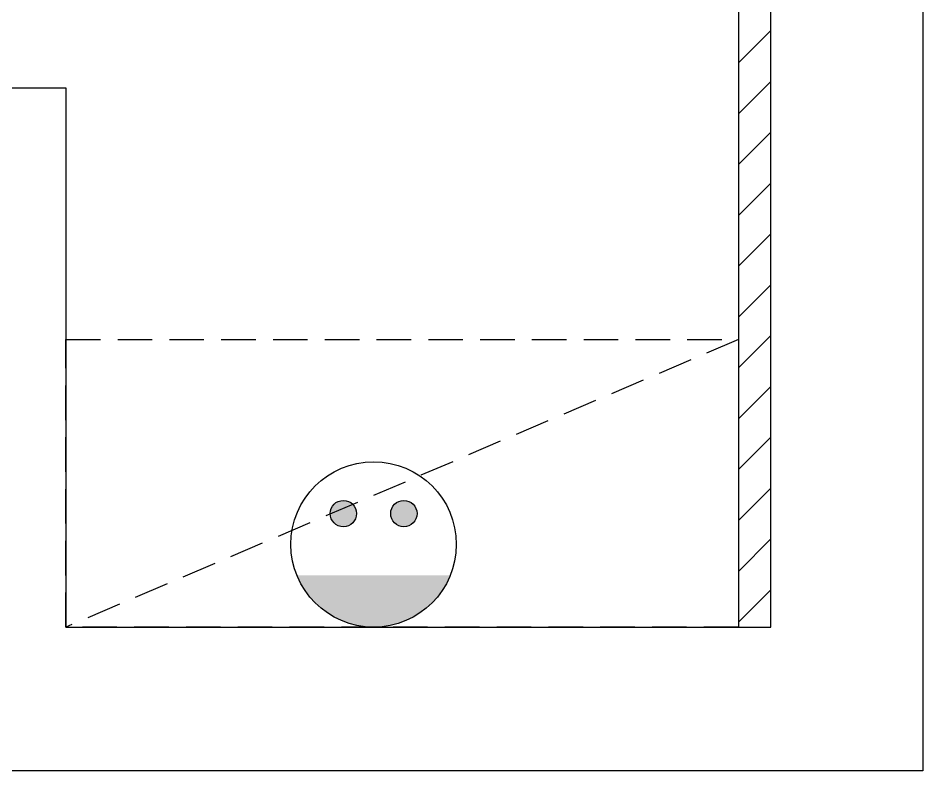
# Model space of a CAD drawing. Header units: millimetres. Extents: x 389217 to 432717, y 56032 to 85056.
# Drawn here: x 424894 to 426153, y 58252 to 59299 of the extents above; entities that cross this region are included whole.
import ezdxf

# ---------------------------------------------------------------- set-up
doc = ezdxf.new("R2010")
doc.units = ezdxf.units.MM
doc.header["$LTSCALE"] = 60
doc.linetypes.add('DH-HID2', pattern=[1.2, 0.8, -0.4])
for name, color, linetype in [('2CONTINUOUS', 2, 'Continuous'), ('3.기호.계단선', 30, 'Continuous'), ('FU-FURM', 6, 'DH-HID2'), ('설비', 140, 'Continuous')]:
    doc.layers.add(name, color=color, linetype=linetype)

# ---------------------------------------------------------------- blocks, each defined once
blk = doc.blocks.new('vudauseh')
at = {"layer": '2CONTINUOUS'}
blk.add_lwpolyline([(388124.9, 76924), (388324.9, 76924), (388324.9, 76758), (389814.9, 76758), (389814.9, 78190), (389814.9, 78190), (389784.9, 78190), (389784.9, 78390), (389974.9, 78390), (389974.9, 76517), (393308.9, 76517), (393308.9, 77260), (393548.9, 77260), (393548.9, 76510), (394528.9, 76510), (394528.9, 77390), (394740.5, 77390), (394740.5, 76310), (389774.9, 76310), (389774.9, 76558), (388124.9, 76558), (388124.9, 76924)], dxfattribs=at)
blk = doc.blocks.new('cjswjdeh')
at = {"layer": '3.기호.계단선'}
h = blk.add_hatch(dxfattribs=at)
h.set_pattern_fill('_USER', color=8, scale=50, angle=45, double=1, pattern_type=0)
h.set_pattern_definition([(45, (21450, 0), (-35.355339, 35.355339), [])])
h.paths.add_polyline_path([(425895.9, 58451.7), (425940.9, 58451.7), (425940.9, 59331.7), (425895.9, 59331.7)])
at = {"layer": '3.기호.계단선', "color": 8}
blk.add_lwpolyline([(425895.9, 58451.7), (425940.9, 58451.7), (425940.9, 59331.7), (425895.9, 59331.7)], close=True, dxfattribs=at)
at = {"layer": 'FU-FURM', "color": 8}
blk.add_line((425895.9, 58851.7), (424960.9, 58451.7), dxfattribs=at)
blk.add_lwpolyline([(424960.9, 58851.7), (425895.9, 58851.7), (425895.9, 58451.7), (424960.9, 58451.7)], close=True, dxfattribs=at)
blk.add_blockref('vudauseh', (31412, -18058.3))
blk = doc.blocks.new('egoo')
at = {"layer": '설비'}
h = blk.add_hatch(color=140, dxfattribs=at)
edge = h.paths.add_edge_path()
edge.add_arc((1015645.3, 443433.7), 22.3, 0, 360)
h = blk.add_hatch(color=140, dxfattribs=at)
edge = h.paths.add_edge_path()
edge.add_arc((1015747.7, 443433.7), 22.3, 0, 360)
h = blk.add_hatch(color=140, dxfattribs=at)
edge = h.paths.add_edge_path()
edge.add_line((1015826.3, 443329.1), (1015566.6, 443329.1))
edge.add_ellipse((1015696.5, 443381.5), major_axis=(99, 99), ratio=1, start_angle=156.9578, end_angle=293.0422)
at = {"layer": '설비', "color": 140}
for centre, radius in [((1015696.5, 443381.5), 140), ((1015645.3, 443433.7), 22.3), ((1015747.7, 443433.7), 22.3)]:
    blk.add_circle(centre, radius, dxfattribs=at)

msp = doc.modelspace()

# ---------------------------------------------------------------- block references
msp.add_blockref('cjswjdeh', (0, 0))
at = {"layer": '설비', "color": 140, "xscale": 0.8214285869294655, "yscale": 0.8214285869294655, "zscale": 0.8214285869294655}
msp.add_blockref('egoo', (-408933.4, -305639.5), dxfattribs=at)

doc.saveas('drawing.dxf')
